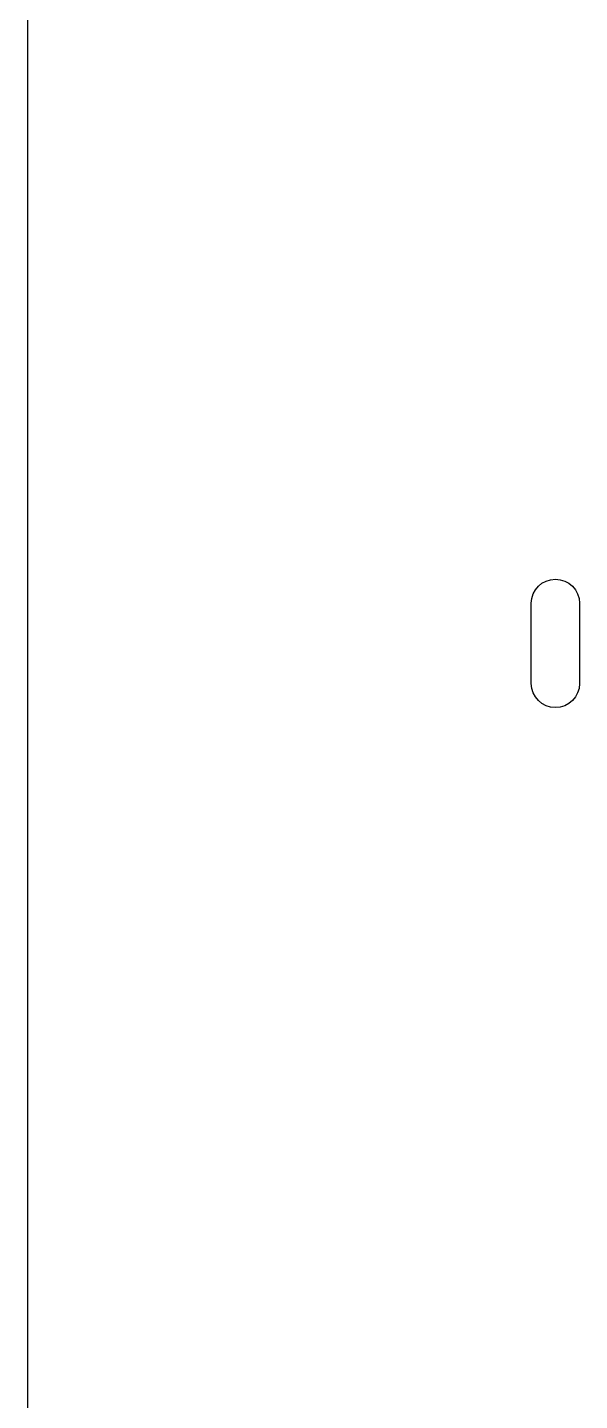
# Model space of a CAD drawing. Header units: millimetres. Extents: x -1949 to 1995, y -2739 to 1842.
# Drawn here: x -392.7 to -358.3, y -787.1 to -701.5 of the extents above; entities that cross this region are included whole.
import ezdxf

# ---------------------------------------------------------------- set-up
doc = ezdxf.new("R2010")
doc.units = ezdxf.units.MM
doc.layers.get('0').update_dxf_attribs({"lineweight": 25, "true_color": 0xffffff})
doc.layers.add('Referance lines', color=2, linetype='Continuous', lineweight=0, true_color=0xffff00)

msp = doc.modelspace()

# ---------------------------------------------------------------- linework, layer by layer
msp.add_line((-392.675, -636.892), (-392.675, -1450.25))
at = {"color": 1, "true_color": 0xff0000}
for points in [[(-361.331, -742.395), (-361.331, -737.394)], [(-358.332, -737.394), (-358.332, -742.395), (-358.332, -742.395)]]:
    msp.add_lwpolyline(points, dxfattribs=at)
for points in [[(-361.331, -737.394), (-361.331, -736.566), (-360.66, -735.894), (-359.832, -735.894)], [(-359.832, -735.894), (-359.003, -735.894), (-358.332, -736.566), (-358.332, -737.394)], [(-359.832, -743.895), (-360.66, -743.895), (-361.331, -743.223), (-361.331, -742.395)], [(-358.332, -742.395), (-358.332, -743.223), (-359.003, -743.895), (-359.832, -743.895)]]:
    msp.add_open_spline(points, degree=3, dxfattribs=at)
at = {"layer": 'Referance lines', "color": 2, "true_color": 0xffff00}
for p, q in [((-392.675, -486.892), (-392.675, -786.892)), ((-392.675, -608.392), (-392.675, -1808.392)), ((-392.675, -636.892), (-392.675, -1450.25))]:
    msp.add_line(p, q, dxfattribs=at)
at = {"layer": 'Referance lines'}
msp.add_line((-392.675, -636.892), (-392.675, -1450.25), dxfattribs=at)

doc.saveas('drawing.dxf')
